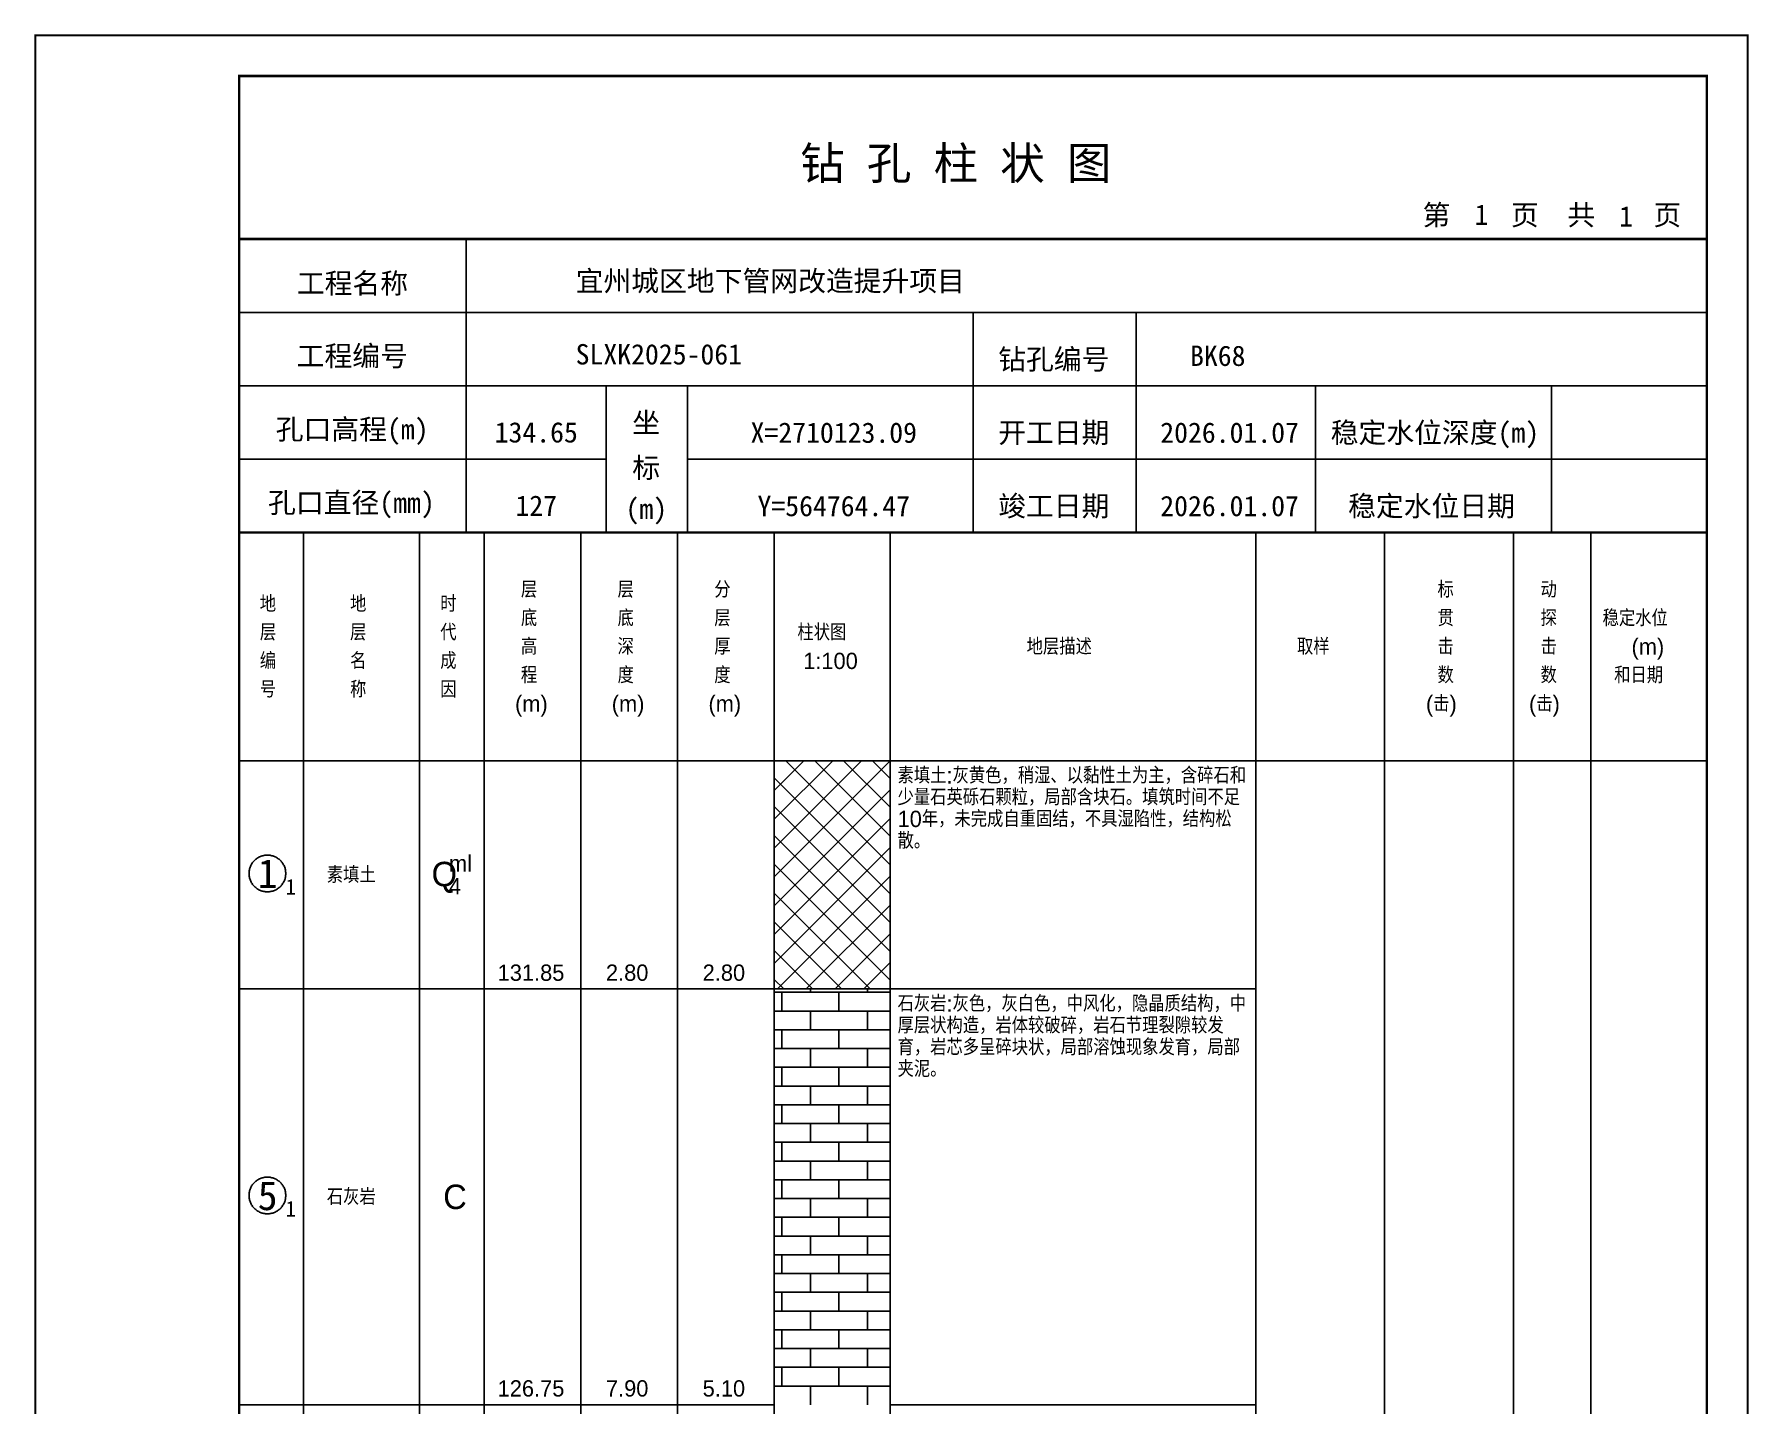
# Model space of a CAD drawing. Header units: millimetres. Extents: x 12489 to 89920, y 4630 to 4927.
# Drawn here: x 27229.3 to 27439.6, y 4758.7 to 4926.8 of the extents above; entities that cross this region are included whole.
import ezdxf
from ezdxf.enums import TextEntityAlignment as Align

# ---------------------------------------------------------------- set-up
doc = ezdxf.new("R2010")
doc.units = ezdxf.units.MM
doc.layers.add('ZZT_TC', color=7, linetype='Continuous')
doc.styles.add('成果图图块', font='', dxfattribs={"height": 2.5})
doc.styles.add('成果图模板', font='')
doc.styles.add('成果图模板标题', font='simhei.ttf')
doc.styles.add('成果图表体', font='Comfont.shx', dxfattribs={"height": 2, "bigfont": 'Hztxt12a.shx'})
doc.styles.get('成果图图块').set_extended_font_data('FangSong_GB2312')
doc.styles.get('成果图模板').set_extended_font_data('FangSong_GB2312')

# ---------------------------------------------------------------- blocks, each defined once
blk = doc.blocks.new('DCBH-1-1-1064', base_point=(0.3, -0.11))
at = {"layer": 'ZZT_TC', "color": 7}
blk.add_polyline3d([(-0.19, 2.31, 0), (-0.3, 2.31, 0), (-0.41, 2.3, 0), (-0.52, 2.29, 0), (-0.63, 2.27, 0), (-0.73, 2.24, 0), (-0.84, 2.21, 0), (-0.95, 2.18, 0), (-1.05, 2.14, 0), (-1.15, 2.09, 0), (-1.25, 2.04, 0), (-1.35, 1.99, 0), (-1.44, 1.93, 0), (-1.53, 1.87, 0), (-1.62, 1.8, 0), (-1.7, 1.73, 0), (-1.78, 1.65, 0), (-1.86, 1.57, 0), (-1.93, 1.49, 0), (-2, 1.4, 0), (-2.06, 1.31, 0), (-2.12, 1.22, 0), (-2.17, 1.12, 0), (-2.22, 1.02, 0), (-2.27, 0.92, 0), (-2.31, 0.82, 0), (-2.34, 0.71, 0), (-2.37, 0.61, 0), (-2.4, 0.5, 0), (-2.41, 0.39, 0), (-2.43, 0.28, 0), (-2.44, 0.17, 0), (-2.44, 0.06, 0), (-2.44, -0.05, 0), (-2.43, -0.16, 0), (-2.41, -0.27, 0), (-2.4, -0.38, 0), (-2.37, -0.49, 0), (-2.34, -0.6, 0), (-2.31, -0.7, 0), (-2.27, -0.8, 0), (-2.22, -0.9, 0), (-2.17, -1, 0), (-2.12, -1.1, 0), (-2.06, -1.19, 0), (-2, -1.28, 0), (-1.93, -1.37, 0), (-1.86, -1.45, 0), (-1.78, -1.53, 0), (-1.7, -1.61, 0), (-1.62, -1.68, 0), (-1.53, -1.75, 0), (-1.44, -1.81, 0), (-1.35, -1.87, 0), (-1.25, -1.93, 0), (-1.15, -1.98, 0), (-1.05, -2.02, 0), (-0.95, -2.06, 0), (-0.84, -2.1, 0), (-0.73, -2.13, 0), (-0.63, -2.15, 0), (-0.52, -2.17, 0), (-0.41, -2.18, 0), (-0.3, -2.19, 0), (-0.19, -2.19, 0), (-0.08, -2.19, 0), (0.03, -2.18, 0), (0.14, -2.17, 0), (0.25, -2.15, 0), (0.36, -2.13, 0), (0.47, -2.1, 0), (0.57, -2.06, 0), (0.67, -2.02, 0), (0.77, -1.98, 0), (0.87, -1.93, 0), (0.97, -1.87, 0), (1.06, -1.81, 0), (1.15, -1.75, 0), (1.24, -1.68, 0), (1.32, -1.61, 0), (1.4, -1.53, 0), (1.48, -1.45, 0), (1.55, -1.37, 0), (1.62, -1.28, 0), (1.68, -1.19, 0), (1.74, -1.1, 0), (1.8, -1, 0), (1.85, -0.9, 0), (1.89, -0.8, 0), (1.93, -0.7, 0), (1.97, -0.6, 0), (2, -0.49, 0), (2.02, -0.38, 0), (2.04, -0.27, 0), (2.05, -0.16, 0), (2.06, -0.05, 0), (2.06, 0.06, 0), (2.06, 0.17, 0), (2.05, 0.28, 0), (2.04, 0.39, 0), (2.02, 0.5, 0), (2, 0.61, 0), (1.97, 0.71, 0), (1.93, 0.82, 0), (1.89, 0.92, 0), (1.85, 1.02, 0), (1.8, 1.12, 0), (1.74, 1.22, 0), (1.68, 1.31, 0), (1.62, 1.4, 0), (1.55, 1.49, 0), (1.48, 1.57, 0), (1.4, 1.65, 0), (1.32, 1.73, 0), (1.24, 1.8, 0), (1.15, 1.87, 0), (1.06, 1.93, 0), (0.97, 1.99, 0), (0.87, 2.04, 0), (0.77, 2.09, 0), (0.67, 2.14, 0), (0.57, 2.18, 0), (0.47, 2.21, 0), (0.36, 2.24, 0), (0.25, 2.27, 0), (0.14, 2.29, 0), (0.03, 2.3, 0), (-0.08, 2.31, 0), (-0.19, 2.31, 0)], dxfattribs=at)
at = {"style": '成果图图块'}
blk.add_text('1', height=3.57, dxfattribs=at).set_placement((-0.16, -1.74), align=Align.CENTER)
blk.add_text('1', height=1.91, dxfattribs=at).set_placement((2.03, -2.53))
blk = doc.blocks.new('DCBH-1-1-1065', base_point=(0.3, -0.11))
at = {"layer": 'ZZT_TC', "color": 7}
blk.add_polyline3d([(-0.19, 2.31, 0), (-0.3, 2.31, 0), (-0.41, 2.3, 0), (-0.52, 2.29, 0), (-0.63, 2.27, 0), (-0.73, 2.24, 0), (-0.84, 2.21, 0), (-0.95, 2.18, 0), (-1.05, 2.14, 0), (-1.15, 2.09, 0), (-1.25, 2.04, 0), (-1.35, 1.99, 0), (-1.44, 1.93, 0), (-1.53, 1.87, 0), (-1.62, 1.8, 0), (-1.7, 1.73, 0), (-1.78, 1.65, 0), (-1.86, 1.57, 0), (-1.93, 1.49, 0), (-2, 1.4, 0), (-2.06, 1.31, 0), (-2.12, 1.22, 0), (-2.17, 1.12, 0), (-2.22, 1.02, 0), (-2.27, 0.92, 0), (-2.31, 0.82, 0), (-2.34, 0.71, 0), (-2.37, 0.61, 0), (-2.4, 0.5, 0), (-2.41, 0.39, 0), (-2.43, 0.28, 0), (-2.44, 0.17, 0), (-2.44, 0.06, 0), (-2.44, -0.05, 0), (-2.43, -0.16, 0), (-2.41, -0.27, 0), (-2.4, -0.38, 0), (-2.37, -0.49, 0), (-2.34, -0.6, 0), (-2.31, -0.7, 0), (-2.27, -0.8, 0), (-2.22, -0.9, 0), (-2.17, -1, 0), (-2.12, -1.1, 0), (-2.06, -1.19, 0), (-2, -1.28, 0), (-1.93, -1.37, 0), (-1.86, -1.45, 0), (-1.78, -1.53, 0), (-1.7, -1.61, 0), (-1.62, -1.68, 0), (-1.53, -1.75, 0), (-1.44, -1.81, 0), (-1.35, -1.87, 0), (-1.25, -1.93, 0), (-1.15, -1.98, 0), (-1.05, -2.02, 0), (-0.95, -2.06, 0), (-0.84, -2.1, 0), (-0.73, -2.13, 0), (-0.63, -2.15, 0), (-0.52, -2.17, 0), (-0.41, -2.18, 0), (-0.3, -2.19, 0), (-0.19, -2.19, 0), (-0.08, -2.19, 0), (0.03, -2.18, 0), (0.14, -2.17, 0), (0.25, -2.15, 0), (0.36, -2.13, 0), (0.47, -2.1, 0), (0.57, -2.06, 0), (0.67, -2.02, 0), (0.77, -1.98, 0), (0.87, -1.93, 0), (0.97, -1.87, 0), (1.06, -1.81, 0), (1.15, -1.75, 0), (1.24, -1.68, 0), (1.32, -1.61, 0), (1.4, -1.53, 0), (1.48, -1.45, 0), (1.55, -1.37, 0), (1.62, -1.28, 0), (1.68, -1.19, 0), (1.74, -1.1, 0), (1.8, -1, 0), (1.85, -0.9, 0), (1.89, -0.8, 0), (1.93, -0.7, 0), (1.97, -0.6, 0), (2, -0.49, 0), (2.02, -0.38, 0), (2.04, -0.27, 0), (2.05, -0.16, 0), (2.06, -0.05, 0), (2.06, 0.06, 0), (2.06, 0.17, 0), (2.05, 0.28, 0), (2.04, 0.39, 0), (2.02, 0.5, 0), (2, 0.61, 0), (1.97, 0.71, 0), (1.93, 0.82, 0), (1.89, 0.92, 0), (1.85, 1.02, 0), (1.8, 1.12, 0), (1.74, 1.22, 0), (1.68, 1.31, 0), (1.62, 1.4, 0), (1.55, 1.49, 0), (1.48, 1.57, 0), (1.4, 1.65, 0), (1.32, 1.73, 0), (1.24, 1.8, 0), (1.15, 1.87, 0), (1.06, 1.93, 0), (0.97, 1.99, 0), (0.87, 2.04, 0), (0.77, 2.09, 0), (0.67, 2.14, 0), (0.57, 2.18, 0), (0.47, 2.21, 0), (0.36, 2.24, 0), (0.25, 2.27, 0), (0.14, 2.29, 0), (0.03, 2.3, 0), (-0.08, 2.31, 0), (-0.19, 2.31, 0)], dxfattribs=at)
at = {"style": '成果图图块'}
blk.add_text('5', height=3.57, dxfattribs=at).set_placement((-0.16, -1.74), align=Align.CENTER)
blk.add_text('1', height=1.91, dxfattribs=at).set_placement((2.03, -2.53))
blk = doc.blocks.new('钻孔柱状图路桥昇龙制图梁世成校核莫家里.dwg68', base_point=(25, 236))
for p, q in [((52.82, 236), (52.82, 272)), ((25, 263), (205, 263)), ((115, 236), (115, 263)), ((135, 236), (135, 263)), ((25, 254), (205, 254)), ((70, 236), (70, 254)), ((80, 236), (80, 254)), ((157, 236), (157, 254)), ((185.95, 236), (185.95, 254)), ((25, 245), (70, 245)), ((80, 245), (205, 245))]:
    blk.add_line(p, q)
for points, const_width in [([(0, 0), (210, 0), (210, 297), (0, 297)], 0.25), ([(25, 5), (205, 5), (205, 292), (25, 292)], 0.3)]:
    blk.add_lwpolyline(points, close=True, dxfattribs=dict(const_width=const_width))
at = {"const_width": 0.3}
for points in [[(25, 272), (205, 272)], [(25, 236), (205, 236)]]:
    blk.add_lwpolyline(points, dxfattribs=at)
for s, height, style, p in [('钻 孔 柱 状 图', 4, '成果图模板标题', (93.8, 279.31)), ('第', 2.5, '成果图模板', (170.12, 273.7)), ('页', 2.5, '成果图模板', (180.96, 273.7)), ('共', 2.5, '成果图模板', (187.88, 273.7)), ('页', 2.5, '成果图模板', (198.44, 273.7)), ('工程名称', 2.5, '成果图模板', (32.07, 265.32)), ('宜州城区地下管网改造提升项目', 2.5, '成果图模板', (66.26, 265.61)), ('工程编号', 2.5, '成果图模板', (32.05, 256.41)), ('SLXK2025-061', 2.5, '成果图模板', (66.26, 256.61)), ('钻孔编号', 2.5, '成果图模板', (118.08, 256)), ('BK68', 2.5, '成果图模板', (141.61, 256.43)), ('孔口高程(m)', 2.5, '成果图模板', (29.48, 247.41)), ('坐', 2.5, '成果图模板', (73.21, 248.24)), ('开工日期', 2.5, '成果图模板', (118.08, 247)), ('稳定水位深度(m)', 2.5, '成果图模板', (158.86, 247)), ('标', 2.5, '成果图模板', (73.21, 242.7)), ('孔口直径(mm)', 2.5, '成果图模板', (28.54, 238.41)), ('(m) ', 2.5, '成果图模板', (72.38, 237.65)), ('竣工日期', 2.5, '成果图模板', (118.08, 238)), ('稳定水位日期', 2.5, '成果图模板', (160.99, 238))]:
    blk.add_text(s, height=height, dxfattribs=dict(style=style)).set_placement(p)
at = {"style": '成果图模板'}
for s, p in [('1', (177.35, 273.74)), ('1', (195.08, 273.53)), ('134.65', (61.43, 247.04)), ('X=2710123.09', (97.92, 247)), ('2026.01.07', (146.46, 247)), ('127', (61.43, 238.04)), ('Y=564764.47', (97.92, 238)), ('2026.01.07', (146.46, 238))]:
    blk.add_text(s, height=2.5, dxfattribs=at).set_placement(p, align=Align.CENTER)

msp = doc.modelspace()

# ---------------------------------------------------------------- hatches: boundary and pattern name
at = {"linetype": 'Continuous'}
h = msp.add_hatch(dxfattribs=at)
h.set_pattern_fill('GKSTT', scale=0.5, style=0, pattern_type=2)
h.set_pattern_definition([(45, (0, 0), (-1.76776695, 1.76776695), []), (135, (0, 0), (-1.76776695, -1.76776695), [])])
h.paths.add_polyline_path([(27320.06, 4809.71), (27334.29, 4809.71), (27334.29, 4837.71), (27320.06, 4837.71)])
h = msp.add_hatch(dxfattribs=at)
h.set_pattern_fill('GKSHY', scale=0.5, style=0, pattern_type=2)
h.set_pattern_definition([(0, (0, 0), (0, 2.3), []), (90, (0, 0), (-3.5, 2.3), [2.3, -2.3])])
h.paths.add_polyline_path([(27320.06, 4758.71), (27334.29, 4758.71), (27334.29, 4809.71), (27320.06, 4809.71)])

# ---------------------------------------------------------------- linework, layer by layer
at = {"color": 0}
for p, q in [((27254.45, 4837.71), (27262.35, 4837.71)), ((27254.45, 4809.71), (27254.45, 4837.71)), ((27262.35, 4809.71), (27262.35, 4837.71)), ((27254.45, 4809.71), (27262.35, 4809.71)), ((27254.45, 4809.71), (27262.35, 4809.71)), ((27254.45, 4758.71), (27254.45, 4809.71)), ((27262.35, 4758.71), (27262.35, 4809.71)), ((27254.45, 4758.71), (27262.35, 4758.71))]:
    msp.add_line(p, q, dxfattribs=at)
for points in [[(27254.45, 4865.71), (27262.35, 4865.71)], [(27254.45, 4837.71), (27254.45, 4865.71)], [(27262.35, 4837.71), (27262.35, 4865.71)], [(27262.35, 4865.71), (27276.58, 4865.71)], [(27262.35, 4837.71), (27262.35, 4865.71)], [(27276.58, 4837.71), (27276.58, 4865.71)], [(27276.58, 4865.71), (27284.49, 4865.71)], [(27276.58, 4837.71), (27276.58, 4865.71)], [(27284.49, 4837.71), (27284.49, 4865.71)], [(27284.49, 4865.71), (27296.35, 4865.71)], [(27284.49, 4837.71), (27284.49, 4865.71)], [(27296.35, 4837.71), (27296.35, 4865.71)], [(27296.35, 4865.71), (27308.2, 4865.71)], [(27296.35, 4837.71), (27296.35, 4865.71)], [(27308.2, 4837.71), (27308.2, 4865.71)], [(27308.2, 4865.71), (27320.06, 4865.71)], [(27308.2, 4837.71), (27308.2, 4865.71)], [(27320.06, 4837.71), (27320.06, 4865.71)], [(27320.06, 4865.71), (27334.29, 4865.71)], [(27320.06, 4837.71), (27320.06, 4865.71)], [(27334.29, 4837.71), (27334.29, 4865.71)], [(27334.29, 4865.71), (27379.11, 4865.71)], [(27334.29, 4837.71), (27334.29, 4865.71)], [(27379.11, 4837.71), (27379.11, 4865.71)], [(27379.11, 4865.71), (27394.92, 4865.71)], [(27379.11, 4837.71), (27379.11, 4865.71)], [(27394.92, 4837.71), (27394.92, 4865.71)], [(27394.92, 4865.71), (27410.73, 4865.71)], [(27394.92, 4837.71), (27394.92, 4865.71)], [(27410.73, 4837.71), (27410.73, 4865.71)], [(27410.73, 4865.71), (27420.22, 4865.71)], [(27410.73, 4837.71), (27410.73, 4865.71)], [(27420.22, 4837.71), (27420.22, 4865.71)], [(27420.22, 4865.71), (27434.45, 4865.71)], [(27420.22, 4837.71), (27420.22, 4865.71)], [(27434.45, 4837.71), (27434.45, 4865.71)], [(27254.45, 4837.71), (27262.35, 4837.71)], [(27254.45, 4643.71), (27254.45, 4837.71)], [(27254.45, 4837.71), (27262.35, 4837.71)], [(27262.35, 4643.71), (27262.35, 4837.71)], [(27262.35, 4837.71), (27276.58, 4837.71)], [(27262.35, 4643.71), (27262.35, 4837.71)], [(27262.35, 4837.71), (27276.58, 4837.71)], [(27262.35, 4837.71), (27276.58, 4837.71)], [(27262.35, 4809.71), (27262.35, 4837.71)], [(27276.58, 4643.71), (27276.58, 4837.71)], [(27276.58, 4809.71), (27276.58, 4837.71)], [(27276.58, 4837.71), (27284.49, 4837.71)], [(27276.58, 4643.71), (27276.58, 4837.71)], [(27276.58, 4837.71), (27284.49, 4837.71)], [(27276.58, 4837.71), (27284.49, 4837.71)], [(27276.58, 4809.71), (27276.58, 4837.71)], [(27284.49, 4643.71), (27284.49, 4837.71)], [(27284.49, 4809.71), (27284.49, 4837.71)], [(27284.49, 4837.71), (27296.35, 4837.71)], [(27284.49, 4643.71), (27284.49, 4837.71)], [(27284.49, 4837.71), (27296.35, 4837.71)], [(27284.49, 4837.71), (27296.35, 4837.71)], [(27284.49, 4809.71), (27284.49, 4837.71)], [(27296.35, 4643.71), (27296.35, 4837.71)], [(27296.35, 4809.71), (27296.35, 4837.71)], [(27296.35, 4837.71), (27308.2, 4837.71)], [(27296.35, 4643.71), (27296.35, 4837.71)], [(27296.35, 4837.71), (27308.2, 4837.71)], [(27296.35, 4837.71), (27308.2, 4837.71)], [(27296.35, 4809.71), (27296.35, 4837.71)], [(27308.2, 4643.71), (27308.2, 4837.71)], [(27308.2, 4809.71), (27308.2, 4837.71)], [(27308.2, 4837.71), (27320.06, 4837.71)], [(27308.2, 4643.71), (27308.2, 4837.71)], [(27308.2, 4837.71), (27320.06, 4837.71)], [(27308.2, 4837.71), (27320.06, 4837.71)], [(27308.2, 4809.71), (27308.2, 4837.71)], [(27320.06, 4643.71), (27320.06, 4837.71)], [(27320.06, 4809.71), (27320.06, 4837.71)], [(27320.06, 4837.71), (27334.29, 4837.71)], [(27320.06, 4643.71), (27320.06, 4837.71)], [(27320.06, 4837.71), (27334.29, 4837.71)], [(27334.29, 4643.71), (27334.29, 4837.71)], [(27334.29, 4837.71), (27379.11, 4837.71)], [(27334.29, 4643.71), (27334.29, 4837.71)], [(27334.29, 4837.71), (27379.11, 4837.71)], [(27334.29, 4837.71), (27379.11, 4837.71)], [(27334.29, 4809.71), (27334.29, 4837.71)], [(27379.11, 4643.71), (27379.11, 4837.71)], [(27379.11, 4809.71), (27379.11, 4837.71)], [(27379.11, 4837.71), (27394.92, 4837.71)], [(27379.11, 4643.71), (27379.11, 4837.71)], [(27379.11, 4837.71), (27394.92, 4837.71)], [(27394.92, 4643.71), (27394.92, 4837.71)], [(27394.92, 4837.71), (27410.73, 4837.71)], [(27394.92, 4643.71), (27394.92, 4837.71)], [(27394.92, 4837.71), (27410.73, 4837.71)], [(27410.73, 4643.71), (27410.73, 4837.71)], [(27410.73, 4837.71), (27420.22, 4837.71)], [(27410.73, 4643.71), (27410.73, 4837.71)], [(27410.73, 4837.71), (27420.22, 4837.71)], [(27420.22, 4643.71), (27420.22, 4837.71)], [(27420.22, 4837.71), (27434.45, 4837.71)], [(27420.22, 4643.71), (27420.22, 4837.71)], [(27420.22, 4837.71), (27434.45, 4837.71)], [(27434.45, 4643.71), (27434.45, 4837.71)], [(27262.35, 4809.71), (27276.58, 4809.71)], [(27262.35, 4809.71), (27276.58, 4809.71)], [(27262.35, 4758.71), (27262.35, 4809.71)], [(27276.58, 4758.71), (27276.58, 4809.71)], [(27276.58, 4809.71), (27284.49, 4809.71)], [(27276.58, 4809.71), (27284.49, 4809.71)], [(27276.58, 4758.71), (27276.58, 4809.71)], [(27284.49, 4758.71), (27284.49, 4809.71)], [(27284.49, 4809.71), (27296.35, 4809.71)], [(27284.49, 4809.71), (27296.35, 4809.71)], [(27284.49, 4758.71), (27284.49, 4809.71)], [(27296.35, 4758.71), (27296.35, 4809.71)], [(27296.35, 4809.71), (27308.2, 4809.71)], [(27296.35, 4809.71), (27308.2, 4809.71)], [(27296.35, 4758.71), (27296.35, 4809.71)], [(27308.2, 4758.71), (27308.2, 4809.71)], [(27308.2, 4809.71), (27320.06, 4809.71)], [(27308.2, 4809.71), (27320.06, 4809.71)], [(27308.2, 4758.71), (27308.2, 4809.71)], [(27320.06, 4758.71), (27320.06, 4809.71)], [(27334.29, 4809.71), (27379.11, 4809.71)], [(27334.29, 4809.71), (27379.11, 4809.71)], [(27334.29, 4758.71), (27334.29, 4809.71)], [(27379.11, 4758.71), (27379.11, 4809.71)], [(27262.35, 4758.71), (27276.58, 4758.71)], [(27276.58, 4758.71), (27284.49, 4758.71)], [(27284.49, 4758.71), (27296.35, 4758.71)], [(27296.35, 4758.71), (27308.2, 4758.71)], [(27308.2, 4758.71), (27320.06, 4758.71)], [(27334.29, 4758.71), (27379.11, 4758.71)]]:
    msp.add_lwpolyline(points, dxfattribs=at)
at = {"color": 7, "flags": 128}
msp.add_lwpolyline([(27320.06, 4809.71), (27334.29, 4809.71)], dxfattribs=at)

# ---------------------------------------------------------------- block references
for name, p in [('钻孔柱状图路桥昇龙制图梁世成校核莫家里.dwg68', (27254.45, 4865.71)), ('DCBH-1-1-1064', (27258.4, 4823.71)), ('DCBH-1-1-1065', (27258.4, 4784.21))]:
    msp.add_blockref(name, p)

# ---------------------------------------------------------------- texts
at = {"color": 0, "style": '成果图表体'}
for s, height, p in [('层', 2, (27289, 4857.71)), ('层', 2, (27300.85, 4857.71)), ('分', 2, (27312.71, 4857.71)), ('标', 2, (27401.41, 4857.71)), ('动', 2, (27414.05, 4857.71)), ('地', 2, (27256.98, 4855.96)), ('地', 2, (27268.05, 4855.96)), ('时', 2, (27279.11, 4855.96)), ('底', 2, (27289, 4854.21)), ('底', 2, (27300.85, 4854.21)), ('层', 2, (27312.71, 4854.21)), ('贯', 2, (27401.41, 4854.21)), ('探', 2, (27414.05, 4854.21)), ('稳定水位', 2, (27421.65, 4854.21)), ('层', 2, (27256.98, 4852.46)), ('层', 2, (27268.05, 4852.46)), ('代', 2, (27279.11, 4852.46)), ('高', 2, (27289, 4850.71)), ('深', 2, (27300.85, 4850.71)), ('厚', 2, (27312.71, 4850.71)), ('柱状图', 2, (27322.91, 4852.46)), ('地层描述', 2, (27351.02, 4850.71)), ('取样', 2, (27384.18, 4850.71)), ('击', 2, (27401.41, 4850.71)), ('击', 2, (27414.05, 4850.71)), ('(m)', 2, (27425.2, 4850.71)), ('编', 2, (27256.98, 4848.96)), ('名', 2, (27268.05, 4848.96)), ('成', 2, (27279.11, 4848.96)), ('1:100', 2, (27323.62, 4848.96)), ('程', 2, (27289, 4847.21)), ('度', 2, (27300.85, 4847.21)), ('度', 2, (27312.71, 4847.21)), ('数', 2, (27401.41, 4847.21)), ('数', 2, (27414.05, 4847.21)), ('和日期', 2, (27423.07, 4847.21)), ('号', 2, (27256.98, 4845.46)), ('称', 2, (27268.05, 4845.46)), ('因', 2, (27279.11, 4845.46)), ('(m)', 2, (27288.28, 4843.71)), ('(m)', 2, (27300.14, 4843.71)), ('(m)', 2, (27312, 4843.71)), ('(击)', 2, (27399.99, 4843.71)), ('(击)', 2, (27412.63, 4843.71)), ('Q', 3, (27278.05, 4822.31)), ('ml', 2, (27280.18, 4824.11)), ('素填土', 2, (27265.2, 4822.71)), ('4', 2, (27280.18, 4821.31)), ('131.85', 2, (27286.15, 4810.71)), ('2.80', 2, (27299.43, 4810.71)), ('2.80', 2, (27311.29, 4810.71)), ('石灰岩', 2, (27265.2, 4783.21)), ('C', 3, (27279.47, 4782.71)), ('126.75', 2, (27286.15, 4759.71)), ('7.90', 2, (27299.43, 4759.71)), ('5.10', 2, (27311.29, 4759.71))]:
    msp.add_text(s, height=height, dxfattribs=at).set_placement(p)
at = {"color": 0, "char_height": 2, "width": 43.0292, "attachment_point": 1, "line_spacing_factor": 0.8, "style": '成果图表体'}
for s, insert in [('素填土:灰黄色，稍湿、以黏性土为主，含碎石和少量石英砾石颗粒，局部含块石。填筑时间不足10年，未完成自重固结，不具湿陷性，结构松散。', (27335.19, 4836.91)), ('石灰岩:灰色，灰白色，中风化，隐晶质结构，中厚层状构造，岩体较破碎，岩石节理裂隙较发育，岩芯多呈碎块状，局部溶蚀现象发育，局部夹泥。', (27335.19, 4808.91))]:
    msp.add_mtext(s, dxfattribs=dict(at, insert=insert))

doc.saveas('drawing.dxf')
